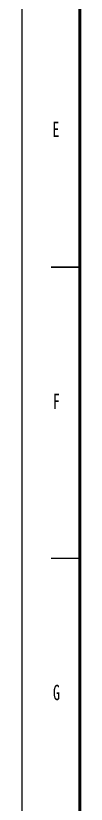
# Model space of a CAD drawing. Header units: millimetres. Extents: x 0 to 597, y 0 to 420.
# Drawn here: x 0 to 10, y 67.8 to 203.2 of the extents above; entities that cross this region are included whole.
import ezdxf

# ---------------------------------------------------------------- set-up
doc = ezdxf.new("R2010")
doc.units = ezdxf.units.MM
doc.layers.add('SLD-0', color=7, linetype='Continuous')
doc.styles.add('SLDTEXTSTYLE0', font='TXT', dxfattribs={"width": 0.663})

msp = doc.modelspace()

# ---------------------------------------------------------------- linework, layer by layer
at = {"layer": 'SLD-0', "lineweight": 18}
msp.add_line((0, 0), (0, 420), dxfattribs=at)
at = {"layer": 'SLD-0', "lineweight": 50}
msp.add_line((10, 10), (10, 410), dxfattribs=at)
at = {"layer": 'SLD-0'}
msp.add_line((10, 160), (5, 160), dxfattribs=at)
at = {"layer": 'SLD-0', "color": 7, "linetype": 'Continuous', "lineweight": 18}
msp.add_line((10, 110), (5, 110), dxfattribs=at)

# ---------------------------------------------------------------- texts
at = {"layer": 'SLD-0', "char_height": 2.65, "attachment_point": 1, "style": 'SLDTEXTSTYLE0'}
for s, insert in [('E', (5.24, 185.01)), ('F', (5.34, 138.31)), ('G', (5.34, 88.31))]:
    msp.add_mtext(s, dxfattribs=dict(at, insert=insert))

doc.saveas('drawing.dxf')
